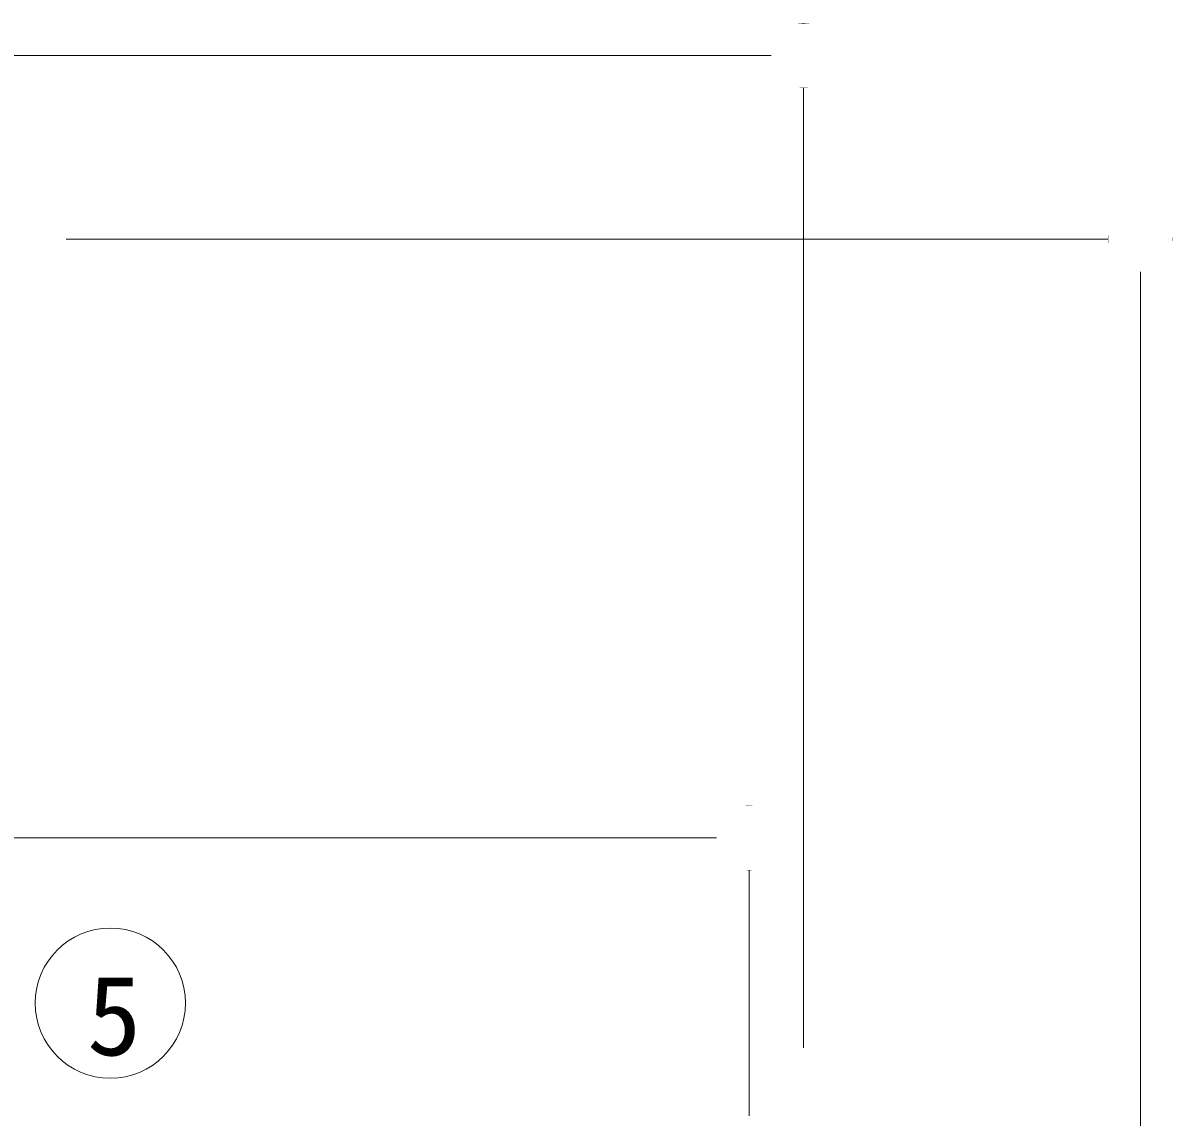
# Model space of a CAD drawing. Units: millimetres, scale not verified. Extents: x -8400 to 8400, y -5940 to 5940.
# Drawn here: x -4450 to -3791, y 2964 to 3591 of the extents above; entities that cross this region are included whole.
import ezdxf
from ezdxf.enums import TextEntityAlignment as Align

# ---------------------------------------------------------------- set-up
doc = ezdxf.new("R2010")
doc.units = ezdxf.units.MM
doc.header["$LTSCALE"] = 40
doc.layers.add('1-0_レイヤ0', color=7, linetype='Continuous', lineweight=13)
doc.styles.add('ＭＳ ゴシック', font='')
doc.styles.get('ＭＳ ゴシック').set_extended_font_data('MS Gothic')

msp = doc.modelspace()

# ---------------------------------------------------------------- linework, layer by layer
at = {"layer": '1-0_レイヤ0'}
for p, q in [((-4002.42, 3004.37), (-4002.42, 3572.7)), ((-4424.92, 3467.49), (-3809.44, 3467.49)), ((-4033.67, 2965.3), (-4033.67, 3124.64))]:
    msp.add_line(p, q, dxfattribs=at)
msp.add_circle((-4399.63, 3029.88), 43.04, dxfattribs=at)

# ---------------------------------------------------------------- texts
at = {"layer": '1-0_レイヤ0', "style": 'ＭＳ ゴシック'}
msp.add_text('5', height=45.82, dxfattribs=at).set_placement((-4413.02, 2986.23), align=Align.BOTTOM_LEFT)

# ---------------------------------------------------------------- wipeouts: each hides what was drawn before it
for points in [[(-3983.75, 3572.66), (-3984.04, 3575.9), (-3984.88, 3579.04), (-3984.88, 3579.04)], [(-3809.48, 3486.16), (-3812.73, 3485.87), (-3815.87, 3485.03), (-3815.87, 3485.03)], [(-4015, 3124.6), (-4015.29, 3127.84), (-4016.13, 3130.98), (-4016.13, 3130.98)]]:
    msp.add_wipeout(points)

# ---------------------------------------------------------------- next in the draw order: wipeouts: each hides what was drawn before it
for points in [[(-3984.88, 3579.04), (-3986.25, 3581.99), (-3988.12, 3584.66), (-3988.12, 3584.66)], [(-3815.87, 3485.03), (-3818.82, 3483.66), (-3821.48, 3481.79), (-3821.48, 3481.79)], [(-4016.13, 3130.98), (-4017.5, 3133.93), (-4019.37, 3136.6), (-4019.37, 3136.6)]]:
    msp.add_wipeout(points)

# ---------------------------------------------------------------- next in the draw order: wipeouts: each hides what was drawn before it
for points in [[(-3988.12, 3584.66), (-3990.42, 3586.96), (-3993.09, 3588.82), (-3993.09, 3588.82)], [(-3821.48, 3481.79), (-3823.78, 3479.49), (-3825.65, 3476.82), (-3825.65, 3476.82)], [(-4019.37, 3136.6), (-4021.67, 3138.9), (-4024.34, 3140.76), (-4024.34, 3140.76)]]:
    msp.add_wipeout(points)

# ---------------------------------------------------------------- next in the draw order: wipeouts: each hides what was drawn before it
for points in [[(-3993.09, 3588.82), (-3996.03, 3590.2), (-3999.18, 3591.04), (-3999.18, 3591.04)], [(-3825.65, 3476.82), (-3827.03, 3473.88), (-3827.87, 3470.73), (-3827.87, 3470.73)], [(-4024.34, 3140.76), (-4027.28, 3142.14), (-4030.43, 3142.98), (-4030.43, 3142.98)]]:
    msp.add_wipeout(points)

# ---------------------------------------------------------------- next in the draw order: linework, layer by layer
at = {"layer": '1-0_レイヤ0'}
for points in [[(-3999.18, 3591.04), (-4002.42, 3591.33), (-4005.66, 3591.04)], [(-3827.87, 3470.73), (-3828.15, 3467.49), (-3827.87, 3464.25)], [(-4030.43, 3142.98), (-4033.67, 3143.26), (-4036.91, 3142.98)]]:
    msp.add_solid(points, dxfattribs=at)

# ---------------------------------------------------------------- next in the draw order: wipeouts: each hides what was drawn before it
for points in [[(-4005.66, 3591.04), (-4008.8, 3590.2), (-4011.75, 3588.82), (-4011.75, 3588.82)], [(-3827.87, 3464.25), (-3827.03, 3461.11), (-3825.65, 3458.16), (-3825.65, 3458.16)], [(-4036.91, 3142.98), (-4040.05, 3142.14), (-4043, 3140.76), (-4043, 3140.76)]]:
    msp.add_wipeout(points)

# ---------------------------------------------------------------- next in the draw order: wipeouts: each hides what was drawn before it
for points in [[(-4011.75, 3588.82), (-4014.42, 3586.96), (-4016.72, 3584.66), (-4016.72, 3584.66)], [(-3825.65, 3458.16), (-3823.78, 3455.49), (-3821.48, 3453.19), (-3821.48, 3453.19)], [(-4043, 3140.76), (-4045.67, 3138.9), (-4047.97, 3136.6), (-4047.97, 3136.6)]]:
    msp.add_wipeout(points)

# ---------------------------------------------------------------- next in the draw order: wipeouts: each hides what was drawn before it
for points in [[(-4016.72, 3584.66), (-4018.58, 3581.99), (-4019.96, 3579.04), (-4019.96, 3579.04)], [(-3821.48, 3453.19), (-3818.82, 3451.33), (-3815.87, 3449.95), (-3815.87, 3449.95)], [(-4047.97, 3136.6), (-4049.83, 3133.93), (-4051.21, 3130.98), (-4051.21, 3130.98)]]:
    msp.add_wipeout(points)

# ---------------------------------------------------------------- next in the draw order: wipeouts: each hides what was drawn before it
for points in [[(-4019.96, 3579.04), (-4020.8, 3575.9), (-4021.09, 3572.66), (-4021.09, 3572.66)], [(-3815.87, 3449.95), (-3812.73, 3449.11), (-3809.48, 3448.82), (-3809.48, 3448.82)], [(-4051.21, 3130.98), (-4052.05, 3127.84), (-4052.34, 3124.6), (-4052.34, 3124.6)]]:
    msp.add_wipeout(points)

# ---------------------------------------------------------------- next in the draw order: wipeouts: each hides what was drawn before it
for points in [[(-4021.09, 3572.66), (-4020.8, 3569.42), (-4019.96, 3566.27), (-4019.96, 3566.27)], [(-3809.48, 3448.82), (-3806.24, 3449.11), (-3803.1, 3449.95), (-3803.1, 3449.95)], [(-4052.34, 3124.6), (-4052.05, 3121.36), (-4051.21, 3118.21), (-4051.21, 3118.21)]]:
    msp.add_wipeout(points)

# ---------------------------------------------------------------- next in the draw order: wipeouts: each hides what was drawn before it
for points in [[(-4019.96, 3566.27), (-4018.58, 3563.33), (-4016.72, 3560.66), (-4016.72, 3560.66)], [(-3803.1, 3449.95), (-3800.15, 3451.33), (-3797.49, 3453.19), (-3797.49, 3453.19)], [(-4051.21, 3118.21), (-4049.83, 3115.26), (-4047.97, 3112.6), (-4047.97, 3112.6)]]:
    msp.add_wipeout(points)

# ---------------------------------------------------------------- next in the draw order: wipeouts: each hides what was drawn before it
for points in [[(-4016.72, 3560.66), (-4014.42, 3558.36), (-4011.75, 3556.49), (-4011.75, 3556.49)], [(-3797.49, 3453.19), (-3795.19, 3455.49), (-3793.32, 3458.16), (-3793.32, 3458.16)], [(-4047.97, 3112.6), (-4045.67, 3110.3), (-4043, 3108.43), (-4043, 3108.43)]]:
    msp.add_wipeout(points)

# ---------------------------------------------------------------- next in the draw order: wipeouts: each hides what was drawn before it
for points in [[(-4011.75, 3556.49), (-4008.8, 3555.12), (-4005.66, 3554.28), (-4005.66, 3554.28)], [(-3793.32, 3458.16), (-3791.94, 3461.11), (-3791.1, 3464.25), (-3791.1, 3464.25)], [(-4043, 3108.43), (-4040.05, 3107.06), (-4036.91, 3106.21), (-4036.91, 3106.21)]]:
    msp.add_wipeout(points)

# ---------------------------------------------------------------- next in the draw order: linework, layer by layer
for points in [[(-4005.66, 3554.28), (-4002.42, 3553.99), (-3999.18, 3554.28)], [(-3791.1, 3464.25), (-3790.82, 3467.49), (-3791.1, 3470.73)], [(-4036.91, 3106.21), (-4033.67, 3105.93), (-4030.43, 3106.21)]]:
    msp.add_solid(points, dxfattribs=at)

# ---------------------------------------------------------------- next in the draw order: wipeouts: each hides what was drawn before it
for points in [[(-3999.18, 3554.28), (-3996.03, 3555.12), (-3993.09, 3556.49), (-3993.09, 3556.49)], [(-3791.1, 3470.73), (-3791.94, 3473.88), (-3793.32, 3476.82), (-3793.32, 3476.82)], [(-4030.43, 3106.21), (-4027.28, 3107.06), (-4024.34, 3108.43), (-4024.34, 3108.43)]]:
    msp.add_wipeout(points)

# ---------------------------------------------------------------- next in the draw order: wipeouts: each hides what was drawn before it
for points in [[(-3993.09, 3556.49), (-3990.42, 3558.36), (-3988.12, 3560.66), (-3988.12, 3560.66)], [(-3793.32, 3476.82), (-3795.19, 3479.49), (-3797.49, 3481.79), (-3797.49, 3481.79)], [(-4024.34, 3108.43), (-4021.67, 3110.3), (-4019.37, 3112.6), (-4019.37, 3112.6)]]:
    msp.add_wipeout(points)

# ---------------------------------------------------------------- next in the draw order: wipeouts: each hides what was drawn before it
for points in [[(-3988.12, 3560.66), (-3986.25, 3563.33), (-3984.88, 3566.27), (-3984.88, 3566.27)], [(-3797.49, 3481.79), (-3800.15, 3483.66), (-3803.1, 3485.03), (-3803.1, 3485.03)], [(-4019.37, 3112.6), (-4017.5, 3115.26), (-4016.13, 3118.21), (-4016.13, 3118.21)]]:
    msp.add_wipeout(points)

# ---------------------------------------------------------------- next in the draw order: wipeouts: each hides what was drawn before it
for points in [[(-3984.88, 3566.27), (-3984.04, 3569.42), (-3983.75, 3572.66), (-3983.75, 3572.66)], [(-3803.1, 3485.03), (-3806.24, 3485.87), (-3809.48, 3486.16), (-3809.48, 3486.16)], [(-4016.13, 3118.21), (-4015.29, 3121.36), (-4015, 3124.6), (-4015, 3124.6)]]:
    msp.add_wipeout(points)

# ---------------------------------------------------------------- next in the draw order: wipeouts: each hides what was drawn before it
for points in [[(-3983.75, 3572.66), (-3984.88, 3579.04), (-3988.12, 3584.66), (-3988.12, 3584.66)], [(-3809.48, 3486.16), (-3815.87, 3485.03), (-3821.48, 3481.79), (-3821.48, 3481.79)], [(-4015, 3124.6), (-4016.13, 3130.98), (-4019.37, 3136.6), (-4019.37, 3136.6)]]:
    msp.add_wipeout(points)

# ---------------------------------------------------------------- next in the draw order: wipeouts: each hides what was drawn before it
for points in [[(-3988.12, 3584.66), (-3993.09, 3588.82), (-3999.18, 3591.04), (-3999.18, 3591.04)], [(-3821.48, 3481.79), (-3825.65, 3476.82), (-3827.87, 3470.73), (-3827.87, 3470.73)], [(-4019.37, 3136.6), (-4024.34, 3140.76), (-4030.43, 3142.98), (-4030.43, 3142.98)]]:
    msp.add_wipeout(points)

# ---------------------------------------------------------------- next in the draw order: wipeouts: each hides what was drawn before it
for points in [[(-3999.18, 3591.04), (-4005.66, 3591.04), (-4011.75, 3588.82), (-4011.75, 3588.82)], [(-3827.87, 3470.73), (-3827.87, 3464.25), (-3825.65, 3458.16), (-3825.65, 3458.16)], [(-4030.43, 3142.98), (-4036.91, 3142.98), (-4043, 3140.76), (-4043, 3140.76)]]:
    msp.add_wipeout(points)

# ---------------------------------------------------------------- next in the draw order: wipeouts: each hides what was drawn before it
for points in [[(-4011.75, 3588.82), (-4016.72, 3584.66), (-4019.96, 3579.04), (-4019.96, 3579.04)], [(-3825.65, 3458.16), (-3821.48, 3453.19), (-3815.87, 3449.95), (-3815.87, 3449.95)], [(-4043, 3140.76), (-4047.97, 3136.6), (-4051.21, 3130.98), (-4051.21, 3130.98)]]:
    msp.add_wipeout(points)

# ---------------------------------------------------------------- next in the draw order: wipeouts: each hides what was drawn before it
for points in [[(-4019.96, 3579.04), (-4021.09, 3572.66), (-4019.96, 3566.27), (-4019.96, 3566.27)], [(-3815.87, 3449.95), (-3809.48, 3448.82), (-3803.1, 3449.95), (-3803.1, 3449.95)], [(-4051.21, 3130.98), (-4052.34, 3124.6), (-4051.21, 3118.21), (-4051.21, 3118.21)]]:
    msp.add_wipeout(points)

# ---------------------------------------------------------------- next in the draw order: wipeouts: each hides what was drawn before it
for points in [[(-4019.96, 3566.27), (-4016.72, 3560.66), (-4011.75, 3556.49), (-4011.75, 3556.49)], [(-3803.1, 3449.95), (-3797.49, 3453.19), (-3793.32, 3458.16), (-3793.32, 3458.16)], [(-4051.21, 3118.21), (-4047.97, 3112.6), (-4043, 3108.43), (-4043, 3108.43)]]:
    msp.add_wipeout(points)

# ---------------------------------------------------------------- next in the draw order: wipeouts: each hides what was drawn before it
for points in [[(-4011.75, 3556.49), (-4005.66, 3554.28), (-3999.18, 3554.28), (-3999.18, 3554.28)], [(-3793.32, 3458.16), (-3791.1, 3464.25), (-3791.1, 3470.73), (-3791.1, 3470.73)], [(-4043, 3108.43), (-4036.91, 3106.21), (-4030.43, 3106.21), (-4030.43, 3106.21)]]:
    msp.add_wipeout(points)

# ---------------------------------------------------------------- next in the draw order: wipeouts: each hides what was drawn before it
for points in [[(-3999.18, 3554.28), (-3993.09, 3556.49), (-3988.12, 3560.66), (-3988.12, 3560.66)], [(-3791.1, 3470.73), (-3793.32, 3476.82), (-3797.49, 3481.79), (-3797.49, 3481.79)], [(-4030.43, 3106.21), (-4024.34, 3108.43), (-4019.37, 3112.6), (-4019.37, 3112.6)]]:
    msp.add_wipeout(points)

# ---------------------------------------------------------------- next in the draw order: wipeouts: each hides what was drawn before it
for points in [[(-3988.12, 3560.66), (-3984.88, 3566.27), (-3983.75, 3572.66), (-3983.75, 3572.66)], [(-3797.49, 3481.79), (-3803.1, 3485.03), (-3809.48, 3486.16), (-3809.48, 3486.16)], [(-4019.37, 3112.6), (-4016.13, 3118.21), (-4015, 3124.6), (-4015, 3124.6)]]:
    msp.add_wipeout(points)

# ---------------------------------------------------------------- next in the draw order: wipeouts: each hides what was drawn before it
for points in [[(-3983.75, 3572.66), (-3988.12, 3584.66), (-3999.18, 3591.04), (-3999.18, 3591.04)], [(-3809.48, 3486.16), (-3821.48, 3481.79), (-3827.87, 3470.73), (-3827.87, 3470.73)], [(-4015, 3124.6), (-4019.37, 3136.6), (-4030.43, 3142.98), (-4030.43, 3142.98)]]:
    msp.add_wipeout(points)

# ---------------------------------------------------------------- next in the draw order: wipeouts: each hides what was drawn before it
for points in [[(-3999.18, 3591.04), (-4011.75, 3588.82), (-4019.96, 3579.04), (-4019.96, 3579.04)], [(-3827.87, 3470.73), (-3825.65, 3458.16), (-3815.87, 3449.95), (-3815.87, 3449.95)], [(-4030.43, 3142.98), (-4043, 3140.76), (-4051.21, 3130.98), (-4051.21, 3130.98)]]:
    msp.add_wipeout(points)

# ---------------------------------------------------------------- next in the draw order: wipeouts: each hides what was drawn before it
for points in [[(-4019.96, 3579.04), (-4019.96, 3566.27), (-4011.75, 3556.49), (-4011.75, 3556.49)], [(-3815.87, 3449.95), (-3803.1, 3449.95), (-3793.32, 3458.16), (-3793.32, 3458.16)], [(-4051.21, 3130.98), (-4051.21, 3118.21), (-4043, 3108.43), (-4043, 3108.43)]]:
    msp.add_wipeout(points)

# ---------------------------------------------------------------- next in the draw order: wipeouts: each hides what was drawn before it
for points in [[(-4011.75, 3556.49), (-3999.18, 3554.28), (-3988.12, 3560.66), (-3988.12, 3560.66)], [(-3793.32, 3458.16), (-3791.1, 3470.73), (-3797.49, 3481.79), (-3797.49, 3481.79)], [(-4043, 3108.43), (-4030.43, 3106.21), (-4019.37, 3112.6), (-4019.37, 3112.6)]]:
    msp.add_wipeout(points)

# ---------------------------------------------------------------- next in the draw order: wipeouts: each hides what was drawn before it
for points in [[(-3988.12, 3560.66), (-3983.75, 3572.66), (-3999.18, 3591.04), (-3999.18, 3591.04)], [(-3797.49, 3481.79), (-3809.48, 3486.16), (-3827.87, 3470.73), (-3827.87, 3470.73)], [(-4019.37, 3112.6), (-4015, 3124.6), (-4030.43, 3142.98), (-4030.43, 3142.98)]]:
    msp.add_wipeout(points)

# ---------------------------------------------------------------- next in the draw order: wipeouts: each hides what was drawn before it
for points in [[(-3999.18, 3591.04), (-4019.96, 3579.04), (-4011.75, 3556.49), (-4011.75, 3556.49)], [(-3827.87, 3470.73), (-3815.87, 3449.95), (-3793.32, 3458.16), (-3793.32, 3458.16)], [(-4030.43, 3142.98), (-4051.21, 3130.98), (-4043, 3108.43), (-4043, 3108.43)]]:
    msp.add_wipeout(points)

# ---------------------------------------------------------------- next in the draw order: linework, layer by layer
for p, q in [((-5253.75, 3572.66), (-4021.09, 3572.66)), ((-3809.48, 3448.82), (-3809.48, 2278.66)), ((-5222.5, 3124.6), (-4052.34, 3124.6))]:
    msp.add_line(p, q, dxfattribs=at)

# ---------------------------------------------------------------- next in the draw order: wipeouts: each hides what was drawn before it
for points in [[(-4011.75, 3556.49), (-3988.12, 3560.66), (-3999.18, 3591.04), (-3999.18, 3591.04)], [(-3793.32, 3458.16), (-3797.49, 3481.79), (-3827.87, 3470.73), (-3827.87, 3470.73)], [(-4043, 3108.43), (-4019.37, 3112.6), (-4030.43, 3142.98), (-4030.43, 3142.98)]]:
    msp.add_wipeout(points)

doc.saveas('drawing.dxf')
